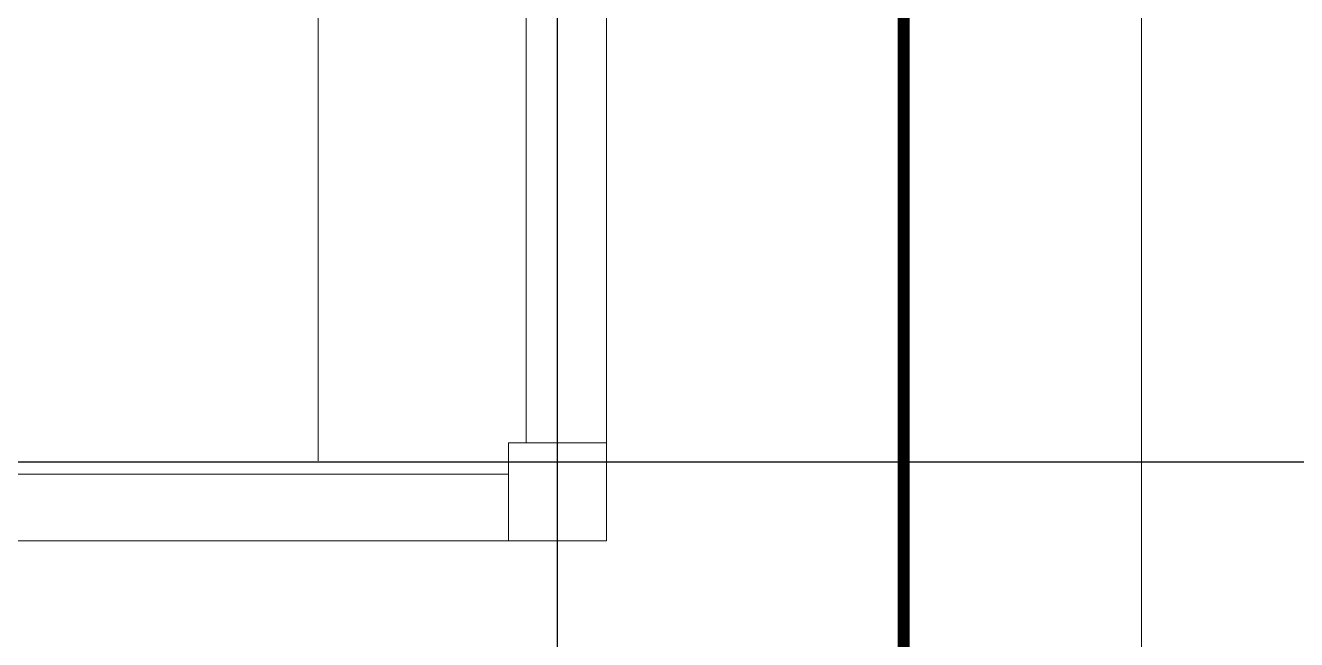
# Model space of a CAD drawing. Header units: metres. Extents: x -18745 to 220762, y -1579758 to -1356048.
# Drawn here: x 207924 to 212200, y -1470234 to -1468170 of the extents above; entities that cross this region are included whole.
import ezdxf

# ---------------------------------------------------------------- set-up
doc = ezdxf.new("R2010")
doc.units = ezdxf.units.M
doc.linetypes.add('DASHDOTX2', pattern=[50.8, 25.4, -12.7, 0, -12.7])
doc.layers.get('0').update_dxf_attribs({"lineweight": 0})
doc.layers.add('0E-PW-GRD', color=6, linetype='Continuous')
doc.layers.add('A-100 - Copy$0$axes', color=8, linetype='Continuous')
for name, color, linetype, lineweight in [('A-100 - Copy$0$Medical Equipment and Furniture', 8, 'Continuous', 0), ('A-100 - Copy$0$Proj', 8, 'Continuous', 0), ('A-100 - Copy$0$Structure', 8, 'Continuous', 9), ('A-100 - Copy$0$Walls', 8, 'Continuous', 0)]:
    doc.layers.add(name, color=color, linetype=linetype, lineweight=lineweight)

# ---------------------------------------------------------------- blocks, each defined once
blk = doc.blocks.new('A-100 - Copy')
at = {"layer": 'A-100 - Copy$0$axes'}
for p, q in [((209713.3, -1477297.4, 0), (209713.3, -1451192.7, 0)), ((209713.3, -1477297.4, 0), (209713.3, -1451192.7, 0)), ((215795, -1469637.7, 2.4), (83877.8, -1469637.7, 2.4))]:
    blk.add_line(p, q, dxfattribs=at)
at = {"layer": 'A-100 - Copy$0$Medical Equipment and Furniture'}
blk.add_line((208908.3, -1464852.7, 0), (208908.3, -1469632.7, 0), dxfattribs=at)
at = {"layer": 'A-100 - Copy$0$Proj'}
blk.add_lwpolyline([(188053.3, -1469902.7), (188053.3, -1471182.7), (211678.3, -1471182.7), (211678.3, -1453692.7), (188053.3, -1453692.7), (188053.3, -1454972.7)], dxfattribs=at)
at = {"layer": 'A-100 - Copy$0$Structure', "elevation": 0}
blk.add_lwpolyline([(209548.3, -1469572.7), (209878.3, -1469572.7), (209878.3, -1469902.7), (209548.3, -1469902.7)], close=True, dxfattribs=at)
at = {"layer": 'A-100 - Copy$0$Walls'}
for p, q in [((209608.3, -1464852.7, 0), (209608.3, -1469372.7, 0)), ((209608.3, -1467750.2, 0), (209608.3, -1469572.7, 0)), ((209878.3, -1467750.2, 0), (209878.3, -1469572.7, 0)), ((206863.3, -1469677.7, 0), (209548.3, -1469677.7, 0)), ((206863.3, -1469902.7, 0), (209548.3, -1469902.7, 0))]:
    blk.add_line(p, q, dxfattribs=at)

msp = doc.modelspace()

# ---------------------------------------------------------------- linework, layer by layer
at = {"layer": '0E-PW-GRD', "linetype": 'DASHDOTX2', "ltscale": 10, "const_width": 40, "elevation": 0}
msp.add_lwpolyline([(145625.6, -1394572.7), (167779.4, -1394572.7), (167779.4, -1395822.7), (174978.3, -1395822.7), (174978.3, -1403237.7), (176258.3, -1403237.7), (176258.3, -1434902.7), (174978.3, -1434902.7), (174978.3, -1448023.8), (174978.3, -1453972.7), (210878.3, -1453972.7), (210878.3, -1470902.7), (174978.3, -1470902.7), (174978.3, -1477822.7), (158048.3, -1477822.7)], dxfattribs=at)

# ---------------------------------------------------------------- next in the draw order: block references
msp.add_blockref('A-100 - Copy', (0, 0))

doc.saveas('drawing.dxf')
